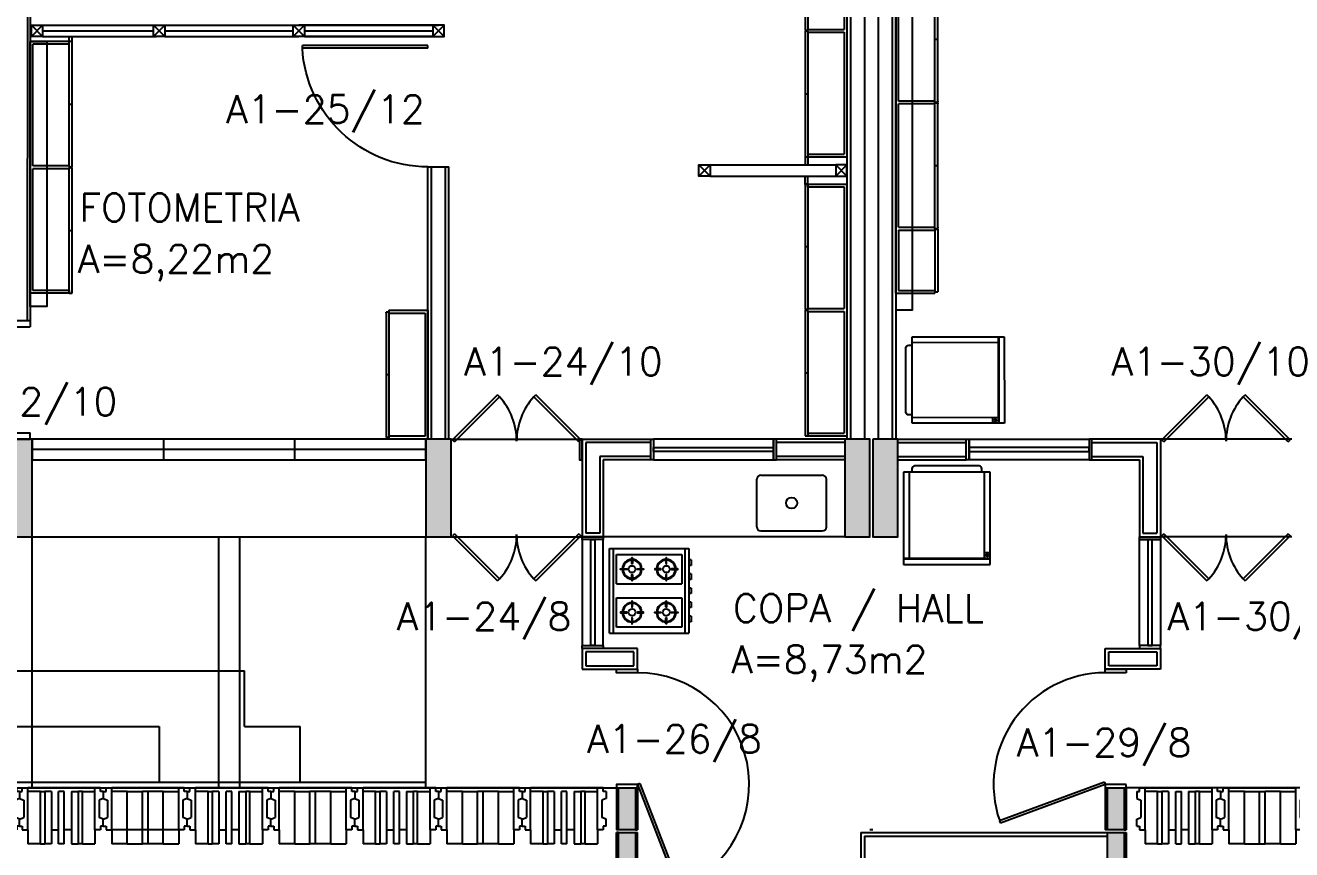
# Model space of a CAD drawing. Header units: inches. Extents: x -15 to 119, y -6 to 56.
# Drawn here: x 20.84 to 29.91, y -0.02 to 5.89 of the extents above; entities that cross this region are included whole.
import ezdxf

# ---------------------------------------------------------------- set-up
doc = ezdxf.new("R2010")
doc.units = ezdxf.units.IN
doc.header["$MEASUREMENT"] = 0
doc.header["$PDMODE"] = 1
doc.linetypes.add('HIDDEN', pattern=[9.525, 6.35, -3.175])
doc.layers.get('0').update_dxf_attribs({"linetype": 'CONTINUOUS'})
for name, color, linetype in [('ar-acesso', 2, 'CONTINUOUS'), ('ar-alv', 2, 'CONTINUOUS'), ('ar-armarioproj', 1, 'HIDDEN'), ('ar-brs', 1, 'CONTINUOUS'), ('ar-castelo', 2, 'CONTINUOUS'), ('ar-copa', 1, 'CONTINUOUS'), ('ar-div', 2, 'CONTINUOUS'), ('ar-esc', 2, 'CONTINUOUS'), ('ar-esq', 2, 'CONTINUOUS'), ('ar-estc', 3, 'CONTINUOUS'), ('ar-estc-b', 253, 'CONTINUOUS'), ('ar-porta', 1, 'CONTINUOUS'), ('ar-proj', 1, 'HIDDEN'), ('ar-reboco', 2, 'CONTINUOUS'), ('banc', 1, 'CONTINUOUS'), ('brs-proj', 1, 'HIDDEN'), ('brs1', 2, 'CONTINUOUS'), ('brs2', 1, 'CONTINUOUS'), ('brs3', 1, 'CONTINUOUS'), ('brs4', 1, 'CONTINUOUS'), ('brs5', 1, 'CONTINUOUS'), ('cong', 7, 'CONTINUOUS'), ('COZ1', 1, 'CONTINUOUS'), ('COZ2', 1, 'CONTINUOUS'), ('div1', 3, 'CONTINUOUS'), ('div2', 2, 'CONTINUOUS'), ('ENDEREÇO', 2, 'CONTINUOUS'), ('esq-01', 3, 'CONTINUOUS'), ('esq-02', 2, 'CONTINUOUS'), ('estc-01', 3, 'CONTINUOUS'), ('estc-02', 8, 'CONTINUOUS'), ('h-estc', 8, 'CONTINUOUS'), ('ptm', 2, 'CONTINUOUS'), ('ptm1', 1, 'CONTINUOUS')]:
    doc.layers.add(name, color=color, linetype=linetype)
doc.styles.add('UNB-100', font='simplex.shx', dxfattribs={"height": 0.2})

# ---------------------------------------------------------------- blocks, each defined once
blk = doc.blocks.new('plr01-01p')
at = {"layer": 'h-estc'}
blk.add_hatch(color=256, dxfattribs=at).paths.add_polyline_path([(0.09, 0.075), (-0.09, 0.075), (-0.09, -0.625), (0.09, -0.625)])
at = {"layer": 'cong'}
blk.add_point((0, 0), dxfattribs=at)
at = {"layer": 'estc-01'}
blk.add_lwpolyline([(-0.09, 0.075), (-0.09, -0.625), (0.09, -0.625), (0.09, 0.075)], close=True, dxfattribs=at)
blk = doc.blocks.new('esq02-01p')
at = {"layer": 'cong'}
blk.add_point((0, 0), dxfattribs=at)
at = {"layer": 'esq-01'}
for p, q in [((2.91, 0), (0.09, 0)), ((1.03, -0.075), (1.03, 0.075)), ((1.97, -0.075), (1.97, 0.075))]:
    blk.add_line(p, q, dxfattribs=at)
at = {"layer": 'esq-02'}
blk.add_lwpolyline([(2.91, -0.075), (0.09, -0.075), (0.09, 0.075), (2.91, 0.075)], close=True, dxfattribs=at)
blk = doc.blocks.new('esq03a-01p')
at = {"layer": 'cong'}
for p in [(0, 0), (0, -0.55)]:
    blk.add_point(p, dxfattribs=at)
at = {"layer": 'esq-02'}
for p, q in [((0.09, 0.075), (1.03, 0.075)), ((0.09, -0.625), (1.03, -0.625))]:
    blk.add_line(p, q, dxfattribs=at)
at = {"layer": 'ptm'}
for p, q in [((0.1001, 0.0686), (0.4228, 0.3912)), ((0.1142, 0.0544), (0.4369, 0.3771)), ((0.4369, 0.3771), (0.4228, 0.3912)), ((0.6834, 0.3774), (0.6975, 0.3916)), ((1.0058, 0.0544), (0.6834, 0.3774)), ((1.0199, 0.0686), (0.6975, 0.3916)), ((0.1142, 0.0544), (0.1001, 0.0686)), ((0.1142, 0.0544), (0.1001, 0.0686)), ((1.0058, 0.0544), (1.0199, 0.0686)), ((1.0058, 0.0544), (1.0199, 0.0686)), ((0.1142, -0.6044), (0.1001, -0.6186)), ((0.1142, -0.6044), (0.1001, -0.6186)), ((0.1001, -0.6186), (0.4228, -0.9412)), ((0.1142, -0.6044), (0.4369, -0.9271)), ((1.0058, -0.6044), (0.6834, -0.9274)), ((1.0199, -0.6186), (0.6975, -0.9416)), ((1.0058, -0.6044), (1.0199, -0.6186)), ((1.0058, -0.6044), (1.0199, -0.6186)), ((0.4369, -0.9271), (0.4228, -0.9412)), ((0.6834, -0.9274), (0.6975, -0.9416))]:
    blk.add_line(p, q, dxfattribs=at)
at = {"layer": 'ptm1'}
for centre, start, end in [((0.09, 0.06), 0, 42.42581), ((1.03, 0.06), 137.51569, 180), ((0.09, -0.61), 317.57419, 360), ((1.03, -0.61), 180, 222.48431)]:
    blk.add_arc(centre, 0.47, start, end, dxfattribs=at)
blk = doc.blocks.new('GLDR-01P')
at = {"layer": 'COZ1', "color": 2}
for p, q in [((310, -65), (-310, -65)), ((-310, -65), (-310, -725)), ((310, -725), (310, -65)), ((-310, -725), (310, -725))]:
    blk.add_line(p, q, dxfattribs=at)
at = {"layer": 'COZ2', "color": 2}
for p, q in [((-270, -65), (-270, -680)), ((-250, -40), (-250, -65)), ((230, -20), (-230, -20)), ((250, -65), (250, -40)), ((270, -680), (270, -65)), ((-310, -680), (310, -680)), ((-310, -685), (310, -685)), ((270, -640), (310, -640))]:
    blk.add_line(p, q, dxfattribs=at)
blk.add_circle((290, -660), 9.23, dxfattribs=at)
for centre, start, end in [((-230, -40), 90, 180), ((230, -40), 0, 90)]:
    blk.add_arc(centre, 20, start, end, dxfattribs=at)
blk = doc.blocks.new('FG-08P')
at = {"layer": 'COZ1'}
for p, q in [((-302.5, 0), (302.5, 0)), ((-302.5, 0), (-302.5, -570)), ((302.5, 0), (302.5, -570)), ((302.5, -570), (-302.5, -570))]:
    blk.add_line(p, q, dxfattribs=at)
for points in [[(-157.5, -82.5), (-157.5, -122.5, 1), (-152.5, -122.5), (-152.5, -82.5, 1)], [(157.5, -82.5), (157.5, -122.5, -1), (152.5, -122.5), (152.5, -82.5, -1)], [(-235, -165), (-195, -165, 1), (-195, -160), (-235, -160, 1)], [(-75, -160), (-115, -160, 1), (-115, -165), (-75, -165, 1)], [(75, -160), (115, -160, -1), (115, -165), (75, -165, -1)], [(235, -165), (195, -165, -1), (195, -160), (235, -160, -1)], [(-152.5, -242.5), (-152.5, -202.5, 1), (-157.5, -202.5), (-157.5, -242.5, 1)], [(152.5, -242.5), (152.5, -202.5, -1), (157.5, -202.5), (157.5, -242.5, -1)], [(-152.5, -327.5), (-152.5, -367.5, -1), (-157.5, -367.5), (-157.5, -327.5, -1)], [(152.5, -327.5), (152.5, -367.5, 1), (157.5, -367.5), (157.5, -327.5, 1)], [(-235, -405), (-195, -405, -1), (-195, -410), (-235, -410, -1)], [(-157.5, -487.5), (-157.5, -447.5, -1), (-152.5, -447.5), (-152.5, -487.5, -1)], [(-75, -410), (-115, -410, -1), (-115, -405), (-75, -405, -1)], [(75, -410), (115, -410, 1), (115, -405), (75, -405, 1)], [(157.5, -487.5), (157.5, -447.5, 1), (152.5, -447.5), (152.5, -487.5, 1)], [(235, -405), (195, -405, 1), (195, -410), (235, -410, 1)]]:
    blk.add_lwpolyline(points, format="xyb", close=True, dxfattribs=at)
for centre in [(-155, -162.5), (155, -162.5), (-155, -407.5), (155, -407.5)]:
    blk.add_circle(centre, 25, dxfattribs=at)
at = {"layer": 'COZ2'}
for p, q in [((-302.5, -30), (302.5, -30)), ((-260, -520), (-260, -50)), ((-260, -50), (-50, -50)), ((-50, -50), (-50, -520)), ((50, -50), (260, -50)), ((50, -50), (260, -50)), ((50, -50), (50, -520)), ((260, -50), (260, -520)), ((302.5, -540), (-302.5, -540)), ((-50, -520), (-260, -520)), ((260, -520), (50, -520)), ((260, -520), (50, -520)), ((-221.7, -585), (-221.7, -570)), ((-181.7, -585), (-221.7, -585)), ((-181.7, -585), (-181.7, -570)), ((-120.8, -585), (-120.8, -570)), ((-80.8, -585), (-120.8, -585)), ((-80.8, -585), (-80.8, -570)), ((-20, -585), (-20, -570)), ((20, -585), (-20, -585)), ((20, -585), (20, -570)), ((80.8, -585), (80.8, -570)), ((120.8, -585), (80.8, -585)), ((120.8, -585), (120.8, -570)), ((181.7, -585), (181.7, -570)), ((221.7, -585), (181.7, -585)), ((221.7, -585), (221.7, -570))]:
    blk.add_line(p, q, dxfattribs=at)
for centre, radius, start, end in [((-155, -162.5), 70, 92.04671, 177.95329), ((-155, -162.5), 70, 182.04671, 267.95329), ((-155, -162.5), 65, 92.20423, 177.79577), ((-155, -162.5), 65, 182.20423, 267.79577), ((-155, -162.5), 70, 2.04671, 87.95329), ((-155, -162.5), 65, 2.20423, 87.79577), ((-155, -162.5), 65, 272.20423, 357.79577), ((-155, -162.5), 70, 272.04671, 357.95329), ((155, -162.5), 70, 92.04671, 177.95329), ((155, -162.5), 70, 182.04671, 267.95329), ((155, -162.5), 65, 92.20423, 177.79577), ((155, -162.5), 65, 182.20423, 267.79577), ((155, -162.5), 70, 2.04671, 87.95329), ((155, -162.5), 65, 2.20423, 87.79577), ((155, -162.5), 65, 272.20423, 357.79577), ((155, -162.5), 70, 272.04671, 357.95329), ((-155, -407.5), 70, 92.04671, 177.95329), ((-155, -407.5), 65, 92.20423, 177.79577), ((-155, -407.5), 70, 2.04671, 87.95329), ((-155, -407.5), 65, 2.20423, 87.79577), ((155, -407.5), 70, 92.04671, 177.95329), ((155, -407.5), 65, 92.20423, 177.79577), ((155, -407.5), 70, 2.04671, 87.95329), ((155, -407.5), 65, 2.20423, 87.79577), ((-155, -407.5), 70, 182.04671, 267.95329), ((-155, -407.5), 65, 182.20423, 267.79577), ((-155, -407.5), 65, 272.20423, 357.79577), ((-155, -407.5), 70, 272.04671, 357.95329), ((155, -407.5), 70, 182.04671, 267.95329), ((155, -407.5), 65, 182.20423, 267.79577), ((155, -407.5), 65, 272.20423, 357.79577), ((155, -407.5), 70, 272.04671, 357.95329)]:
    blk.add_arc(centre, radius, start, end, dxfattribs=at)
blk = doc.blocks.new('CUBAcoz-01P')
at = {"layer": 'COZ1', "color": 1}
for p, q in [((-0.25, -0.4705), (-0.25, -0.1305)), ((-0.22, -0.1005), (0.22, -0.1005)), ((0.25, -0.4705), (0.25, -0.1305)), ((-0.22, -0.5005), (0.22, -0.5005))]:
    blk.add_line(p, q, dxfattribs=at)
blk.add_circle((0, -0.3005), 0.04, dxfattribs=at)
for centre, start, end in [((-0.22, -0.1305), 90, 180), ((0.22, -0.1305), 0, 90), ((-0.22, -0.4705), 180, 270), ((0.22, -0.4705), 270, 0)]:
    blk.add_arc(centre, 0.03, start, end, dxfattribs=at)
blk = doc.blocks.new('esc01-01p')
at = {"layer": 'estc-02'}
for points in [[(-0.11, 0.625), (-0.29, 0.625), (-0.29, -0.075), (-0.11, -0.075)], [(0.09, 0.625), (-0.09, 0.625), (-0.09, -0.075), (0.09, -0.075)]]:
    blk.add_hatch(color=256, dxfattribs=at).paths.add_polyline_path(points)
at = {"layer": 'h-estc'}
for points in [[(-1.91, 2.745), (-1.79, 2.745), (-1.79, 3.245), (-1.91, 3.245)], [(1.59, 2.745), (1.71, 2.745), (1.71, 3.245), (1.59, 3.245)], [(-1.79, 2.725), (-1.91, 2.725), (-1.91, 2.425), (-1.79, 2.425)], [(1.71, 2.725), (1.59, 2.725), (1.59, 2.425), (1.71, 2.425)]]:
    blk.add_hatch(color=256, dxfattribs=at).paths.add_polyline_path(points)
at = {"layer": 'ar-alv'}
for p, q in [((-0.05, 2.77), (-0.05, 3.8275)), ((-0.05, 2.77), (-1.79, 2.77)), ((-2.145, 1.55), (-1.8, 1.55)), ((-2.145, 1.45), (-2.145, 1.55)), ((-1.8, 1.55), (-1.8, 1.45)), ((1.6, 1.55), (1.6, 1.45)), ((1.945, 1.55), (1.6, 1.55)), ((1.945, 1.45), (1.945, 1.55)), ((-1.8, 1.45), (-2.145, 1.45)), ((1.6, 1.45), (1.945, 1.45)), ((-2.145, -0.05), (-2.145, 0.6)), ((-2.045, 0.6), (-2.145, 0.6)), ((-2.045, 0.05), (-2.045, 0.6)), ((1.845, 0.05), (1.845, 0.6)), ((1.845, 0.6), (1.945, 0.6)), ((1.945, -0.05), (1.945, 0.6)), ((-1.68, 0.05), (-2.045, 0.05)), ((-0.29, 0.05), (-0.78, 0.05)), ((0.09, 0.05), (0.58, 0.05)), ((1.48, 0.05), (1.845, 0.05)), ((-1.68, -0.05), (-2.145, -0.05)), ((-0.29, -0.05), (-0.78, -0.05)), ((0.09, -0.05), (0.58, -0.05)), ((1.48, -0.05), (1.945, -0.05))]:
    blk.add_line(p, q, dxfattribs=at)
at = {"layer": 'ar-reboco'}
for p, q in [((-1.925, 2.745), (-1.925, 7)), ((1.575, 4.67), (1.575, 2.745)), ((1.725, 4.67), (1.725, 2.745)), ((-0.025, 2.745), (-0.025, 3.8525)), ((-1.91, 2.745), (-1.925, 2.745)), ((-1.925, 2.425), (-1.925, 2.725)), ((-1.91, 2.725), (-1.925, 2.725)), ((-0.025, 2.745), (-1.79, 2.745)), ((-1.79, 2.725), (-1.775, 2.725)), ((-1.775, 2.425), (-1.775, 2.725)), ((1.59, 2.745), (1.575, 2.745)), ((1.575, 2.425), (1.575, 2.725)), ((1.59, 2.725), (1.575, 2.725)), ((1.71, 2.745), (1.725, 2.745)), ((1.71, 2.725), (1.725, 2.725)), ((1.725, 2.425), (1.725, 2.725)), ((-2.17, 1.425), (-2.17, 1.575)), ((-2.17, 1.575), (-1.775, 1.575)), ((-1.775, 1.575), (-1.775, 1.425)), ((1.97, 1.575), (1.575, 1.575)), ((1.575, 1.575), (1.575, 1.425)), ((1.97, 1.425), (1.97, 1.575)), ((-1.775, 1.425), (-2.17, 1.425)), ((1.575, 1.425), (1.97, 1.425)), ((-2.17, -0.075), (-2.17, 0.625)), ((-2.02, 0.625), (-2.17, 0.625)), ((-2.02, 0.075), (-2.02, 0.625)), ((1.82, 0.625), (1.97, 0.625)), ((1.82, 0.075), (1.82, 0.625)), ((1.97, -0.075), (1.97, 0.625)), ((-1.68, 0.075), (-2.02, 0.075)), ((-0.29, 0.075), (-0.78, 0.075)), ((0.09, 0.075), (0.58, 0.075)), ((1.48, 0.075), (1.82, 0.075)), ((-2.17, -0.075), (-1.68, -0.075)), ((-0.29, -0.075), (-0.78, -0.075)), ((0.09, -0.075), (0.58, -0.075)), ((1.97, -0.075), (1.48, -0.075))]:
    blk.add_line(p, q, dxfattribs=at)
at = {"layer": 'banc', "color": 1}
blk.add_line((0.09, 0.625), (1.82, 0.625), dxfattribs=at)
at = {"layer": 'esq-01'}
for points in [[(-2.08, 1.405), (-2.11, 1.405), (-2.11, 0.645), (-2.08, 0.645)], [(1.88, 1.405), (1.91, 1.405), (1.91, 0.645), (1.88, 0.645)], [(-1.66, 0.015), (-1.66, -0.015), (-0.8, -0.015), (-0.8, 0.015)], [(1.46, 0.015), (1.46, -0.015), (0.6, -0.015), (0.6, 0.015)]]:
    blk.add_lwpolyline(points, close=True, dxfattribs=at)
at = {"layer": 'esq-02'}
for points in [[(-2.02, 1.425), (-2.17, 1.425), (-2.17, 1.405), (-2.02, 1.405)], [(-2.17, 1.405), (-2.02, 1.405), (-2.02, 0.645), (-2.17, 0.645)], [(1.82, 1.425), (1.97, 1.425), (1.97, 1.405), (1.82, 1.405)], [(1.97, 1.405), (1.82, 1.405), (1.82, 0.645), (1.97, 0.645)], [(-2.02, 0.625), (-2.17, 0.625), (-2.17, 0.645), (-2.02, 0.645)], [(1.97, 0.625), (1.82, 0.625), (1.82, 0.645), (1.97, 0.645)], [(-1.68, 0.075), (-1.68, -0.075), (-1.66, -0.075), (-1.66, 0.075)], [(-1.66, -0.075), (-1.66, 0.075), (-0.8, 0.075), (-0.8, -0.075)], [(-0.78, 0.075), (-0.78, -0.075), (-0.8, -0.075), (-0.8, 0.075)], [(0.58, 0.075), (0.58, -0.075), (0.6, -0.075), (0.6, 0.075)], [(1.46, -0.075), (1.46, 0.075), (0.6, 0.075), (0.6, -0.075)], [(1.48, 0.075), (1.48, -0.075), (1.46, -0.075), (1.46, 0.075)], [(1.97, 0.075), (1.97, -0.075), (1.99, -0.075), (1.99, 0.075)]]:
    blk.add_lwpolyline(points, close=True, dxfattribs=at)
at = {"layer": 'estc-01'}
for points in [[(-1.79, 2.745), (-1.91, 2.745), (-1.91, 3.245), (-1.79, 3.245)], [(1.71, 2.745), (1.59, 2.745), (1.59, 3.245), (1.71, 3.245)], [(-1.91, 2.725), (-1.79, 2.725), (-1.79, 2.425), (-1.91, 2.425)], [(1.59, 2.725), (1.71, 2.725), (1.71, 2.425), (1.59, 2.425)], [(-0.11, -0.075), (-0.11, 0.625), (-0.29, 0.625), (-0.29, -0.075)], [(0.09, -0.075), (0.09, 0.625), (-0.09, 0.625), (-0.09, -0.075)]]:
    blk.add_lwpolyline(points, close=True, dxfattribs=at)
at = {"layer": 'ptm'}
for p, q in [((1.5584, 2.3936), (1.2687, 3.1393)), ((1.575, 2.4), (1.2853, 3.1457)), ((-1.775, 2.4), (-1.025, 2.6783)), ((-1.7688, 2.3833), (-1.0188, 2.6616)), ((-1.0188, 2.6616), (-1.025, 2.6783)), ((-1.7688, 2.3833), (-1.775, 2.4)), ((1.5584, 2.3936), (1.575, 2.4)), ((1.575, 1.6), (1.725, 1.6))]:
    blk.add_line(p, q, dxfattribs=at)
for points in [[(-1.925, 2.4), (-1.775, 2.4), (-1.775, 2.425), (-1.925, 2.425)], [(1.575, 2.4), (1.725, 2.4), (1.725, 2.425), (1.575, 2.425)], [(-1.925, 1.6), (-1.775, 1.6), (-1.775, 1.575), (-1.925, 1.575)], [(1.575, 1.6), (1.725, 1.6), (1.725, 1.575), (1.575, 1.575)]]:
    blk.add_lwpolyline(points, close=True, dxfattribs=at)
at = {"layer": 'ptm', "color": 1}
for centre, start, end in [((1.575, 2.4), 112.50608, 270), ((-1.775, 2.4), 270, 19.08297)]:
    blk.add_arc(centre, 0.8, start, end, dxfattribs=at)
at = {"layer": 'ar-copa', "xscale": 0.001, "yscale": 0.001, "zscale": 0.001}
for name, p, rotation in [('FG-08P', (1.7761, 1.0125), 270), ('GLDR-01P', (-0.641, 0.0981), 180)]:
    blk.add_blockref(name, p, dxfattribs=dict(at, rotation=rotation))
at = {"layer": 'ar-copa', "rotation": 180}
blk.add_blockref('CUBAcoz-01P', (0.4711, 0.0831), dxfattribs=at)
blk = doc.blocks.new('brs01-01p-leste')
at = {"layer": 'brs1'}
for p, q in [((-3, 0.2), (-2.98, 0.2)), ((-3, 0.2), (-3, 0.15)), ((-2.98, 0.225), (-2.94, 0.225)), ((-2.98, 0.2), (-2.98, 0.225)), ((-2.94, -0.075), (-2.94, 0.225)), ((-2.42, 0.225), (-2.46, 0.225)), ((-2.46, -0.075), (-2.46, 0.225)), ((-2.42, 0.2), (-2.42, 0.225)), ((-2.4, 0.2), (-2.42, 0.2)), ((-2.4, 0.2), (-2.38, 0.2)), ((-2.4, 0.2), (-2.4, 0.15)), ((-2.4, 0.2), (-2.4, 0.15)), ((-2.38, 0.225), (-2.34, 0.225)), ((-2.38, 0.2), (-2.38, 0.225)), ((-2.34, -0.075), (-2.34, 0.225)), ((-1.82, 0.225), (-1.86, 0.225)), ((-1.86, -0.075), (-1.86, 0.225)), ((-1.82, 0.2), (-1.82, 0.225)), ((-1.8, 0.2), (-1.82, 0.2)), ((-1.8, 0.2), (-1.78, 0.2)), ((-1.8, 0.2), (-1.8, 0.15)), ((-1.8, 0.2), (-1.8, 0.15)), ((-1.78, 0.225), (-1.74, 0.225)), ((-1.78, 0.2), (-1.78, 0.225)), ((-1.74, -0.075), (-1.74, 0.225)), ((-1.22, 0.225), (-1.26, 0.225)), ((-1.26, -0.075), (-1.26, 0.225)), ((-1.22, 0.2), (-1.22, 0.225)), ((-1.2, 0.2), (-1.22, 0.2)), ((-1.2, 0.2), (-1.18, 0.2)), ((-1.2, 0.2), (-1.2, 0.15)), ((-1.2, 0.2), (-1.2, 0.15)), ((-1.18, 0.225), (-1.14, 0.225)), ((-1.18, 0.2), (-1.18, 0.225)), ((-1.14, -0.075), (-1.14, 0.225)), ((-0.62, 0.225), (-0.66, 0.225)), ((-0.66, -0.075), (-0.66, 0.225)), ((-0.62, 0.2), (-0.62, 0.225)), ((-0.6, 0.2), (-0.62, 0.2)), ((-0.6, 0.2), (-0.6, 0.15)), ((-0.6, 0.2), (-0.58, 0.2)), ((-0.6, 0.2), (-0.6, 0.15)), ((-0.58, 0.225), (-0.54, 0.225)), ((-0.58, 0.2), (-0.58, 0.225)), ((-0.54, -0.075), (-0.54, 0.225)), ((-0.02, 0.225), (-0.06, 0.225)), ((-0.06, -0.075), (-0.06, 0.225)), ((-0.02, 0.2), (-0.02, 0.225)), ((0, 0.2), (-0.02, 0.2)), ((0, 0.2), (0, 0.15)), ((-3, 0.15), (-2.97, 0.137)), ((-2.97, 0.137), (-2.97, 0.013)), ((-2.4, 0.15), (-2.43, 0.137)), ((-2.43, 0.137), (-2.43, 0.013)), ((-2.4, 0.15), (-2.37, 0.137)), ((-2.37, 0.137), (-2.37, 0.013)), ((-1.8, 0.15), (-1.83, 0.137)), ((-1.83, 0.137), (-1.83, 0.013)), ((-1.8, 0.15), (-1.77, 0.137)), ((-1.77, 0.137), (-1.77, 0.013)), ((-1.2, 0.15), (-1.23, 0.137)), ((-1.23, 0.137), (-1.23, 0.013)), ((-1.2, 0.15), (-1.17, 0.137)), ((-1.17, 0.137), (-1.17, 0.013)), ((-0.6, 0.15), (-0.63, 0.137)), ((-0.63, 0.137), (-0.63, 0.013)), ((-0.6, 0.15), (-0.57, 0.137)), ((-0.57, 0.137), (-0.57, 0.013)), ((0, 0.15), (-0.03, 0.137)), ((-0.03, 0.137), (-0.03, 0.013)), ((-3, 0), (-2.97, 0.013)), ((-2.4, 0), (-2.43, 0.013)), ((-2.4, 0), (-2.37, 0.013)), ((-1.8, 0), (-1.83, 0.013)), ((-1.8, 0), (-1.77, 0.013)), ((-1.2, 0), (-1.23, 0.013)), ((-1.2, 0), (-1.17, 0.013)), ((-0.6, 0), (-0.63, 0.013)), ((-0.6, 0), (-0.57, 0.013)), ((0, 0), (-0.03, 0.013)), ((-3, -0.05), (-3, 0)), ((-3, -0.05), (-2.98, -0.05)), ((-2.98, -0.05), (-2.98, -0.075)), ((-2.98, -0.075), (-2.94, -0.075)), ((-2.42, -0.075), (-2.46, -0.075)), ((-2.42, -0.05), (-2.42, -0.075)), ((-2.4, -0.05), (-2.42, -0.05)), ((-2.4, -0.05), (-2.4, 0)), ((-2.4, -0.05), (-2.4, 0)), ((-2.4, -0.05), (-2.38, -0.05)), ((-2.38, -0.05), (-2.38, -0.075)), ((-2.38, -0.075), (-2.34, -0.075)), ((-1.82, -0.075), (-1.86, -0.075)), ((-1.82, -0.05), (-1.82, -0.075)), ((-1.8, -0.05), (-1.82, -0.05)), ((-1.8, -0.05), (-1.8, 0)), ((-1.8, -0.05), (-1.8, 0)), ((-1.8, -0.05), (-1.78, -0.05)), ((-1.78, -0.05), (-1.78, -0.075)), ((-1.78, -0.075), (-1.74, -0.075)), ((-1.22, -0.075), (-1.26, -0.075)), ((-1.22, -0.05), (-1.22, -0.075)), ((-1.2, -0.05), (-1.22, -0.05)), ((-1.2, -0.05), (-1.2, 0)), ((-1.2, -0.05), (-1.2, 0)), ((-1.2, -0.05), (-1.18, -0.05)), ((-1.18, -0.05), (-1.18, -0.075)), ((-1.18, -0.075), (-1.14, -0.075)), ((-0.62, -0.075), (-0.66, -0.075)), ((-0.62, -0.05), (-0.62, -0.075)), ((-0.6, -0.05), (-0.62, -0.05)), ((-0.6, -0.05), (-0.6, 0)), ((-0.6, -0.05), (-0.6, 0)), ((-0.6, -0.05), (-0.58, -0.05)), ((-0.58, -0.05), (-0.58, -0.075)), ((-0.58, -0.075), (-0.54, -0.075)), ((-0.02, -0.075), (-0.06, -0.075)), ((-0.02, -0.05), (-0.02, -0.075)), ((0, -0.05), (-0.02, -0.05)), ((0, -0.05), (0, 0))]:
    blk.add_line(p, q, dxfattribs=at)
at = {"layer": 'brs2'}
for p, q in [((-2.94, 0.225), (-2.46, 0.225)), ((-2.34, 0.225), (-1.86, 0.225)), ((-2.2289, 0.2), (-2.12, 0.2)), ((-1.9711, 0.2), (-2.08, 0.2)), ((-1.74, 0.225), (-1.26, 0.225)), ((-1.14, 0.225), (-0.66, 0.225)), ((-1.0289, 0.2), (-0.92, 0.2)), ((-0.7711, 0.2), (-0.88, 0.2)), ((-0.54, 0.225), (-0.06, 0.225)), ((-2.7716, -0.075), (-2.72, -0.075)), ((-2.6284, -0.075), (-2.68, -0.075)), ((-1.5716, -0.075), (-1.52, -0.075)), ((-1.4284, -0.075), (-1.48, -0.075)), ((-0.3716, -0.075), (-0.32, -0.075)), ((-0.2284, -0.075), (-0.28, -0.075)), ((-2.2289, -0.175), (-2.12, -0.175)), ((-1.9711, -0.175), (-2.08, -0.175)), ((-1.0289, -0.175), (-0.92, -0.175)), ((-0.7711, -0.175), (-0.88, -0.175))]:
    blk.add_line(p, q, dxfattribs=at)
at = {"layer": 'brs3'}
for p, q in [((-2.82, 0.2), (-2.82, -0.175)), ((-2.7716, 0.2), (-2.82, 0.2)), ((-2.7716, 0.2), (-2.7716, -0.175)), ((-2.6284, 0.2), (-2.6284, -0.175)), ((-2.6284, 0.2), (-2.58, 0.2)), ((-2.58, 0.2), (-2.58, -0.175)), ((-2.12, -0.175), (-2.12, 0.2)), ((-2.12, 0.2), (-2.08, 0.2)), ((-2.08, -0.175), (-2.08, 0.2)), ((-1.62, 0.2), (-1.62, -0.175)), ((-1.5716, 0.2), (-1.62, 0.2)), ((-1.5716, 0.2), (-1.5716, -0.175)), ((-1.4284, 0.2), (-1.4284, -0.175)), ((-1.4284, 0.2), (-1.38, 0.2)), ((-1.38, 0.2), (-1.38, -0.175)), ((-0.92, -0.175), (-0.92, 0.2)), ((-0.92, 0.2), (-0.88, 0.2)), ((-0.88, -0.175), (-0.88, 0.2)), ((-0.42, 0.2), (-0.42, -0.175)), ((-0.3716, 0.2), (-0.42, 0.2)), ((-0.3716, 0.2), (-0.3716, -0.175)), ((-0.2284, 0.2), (-0.2284, -0.175)), ((-0.2284, 0.2), (-0.18, 0.2)), ((-0.18, 0.2), (-0.18, -0.175)), ((-2.7716, -0.175), (-2.82, -0.175)), ((-2.6284, -0.175), (-2.58, -0.175)), ((-2.12, -0.175), (-2.08, -0.175)), ((-1.5716, -0.175), (-1.62, -0.175)), ((-1.4284, -0.175), (-1.38, -0.175)), ((-0.92, -0.175), (-0.88, -0.175)), ((-0.3716, -0.175), (-0.42, -0.175)), ((-0.2284, -0.175), (-0.18, -0.175))]:
    blk.add_line(p, q, dxfattribs=at)
at = {"layer": 'brs4'}
for p, q in [((-2.85, 0.2), (-2.94, 0.2)), ((-2.85, -0.175), (-2.85, 0.2)), ((-2.85, 0.2), (-2.82, 0.2)), ((-2.72, -0.175), (-2.72, 0.2)), ((-2.72, 0.2), (-2.68, 0.2)), ((-2.68, -0.175), (-2.68, 0.2)), ((-2.55, 0.2), (-2.58, 0.2)), ((-2.55, 0.2), (-2.46, 0.2)), ((-2.55, -0.175), (-2.55, 0.2)), ((-2.2289, 0.2), (-2.34, 0.2)), ((-2.2289, -0.175), (-2.2289, 0.2)), ((-1.9711, 0.2), (-1.86, 0.2)), ((-1.9711, -0.175), (-1.9711, 0.2)), ((-1.65, 0.2), (-1.74, 0.2)), ((-1.65, -0.175), (-1.65, 0.2)), ((-1.65, 0.2), (-1.62, 0.2)), ((-1.52, -0.175), (-1.52, 0.2)), ((-1.52, 0.2), (-1.48, 0.2)), ((-1.48, -0.175), (-1.48, 0.2)), ((-1.35, 0.2), (-1.38, 0.2)), ((-1.35, 0.2), (-1.26, 0.2)), ((-1.35, -0.175), (-1.35, 0.2)), ((-1.0289, 0.2), (-1.14, 0.2)), ((-1.0289, -0.175), (-1.0289, 0.2)), ((-0.7711, 0.2), (-0.66, 0.2)), ((-0.7711, -0.175), (-0.7711, 0.2)), ((-0.45, 0.2), (-0.54, 0.2)), ((-0.45, -0.175), (-0.45, 0.2)), ((-0.45, 0.2), (-0.42, 0.2)), ((-0.32, -0.175), (-0.32, 0.2)), ((-0.32, 0.2), (-0.28, 0.2)), ((-0.28, -0.175), (-0.28, 0.2)), ((-0.15, 0.2), (-0.18, 0.2)), ((-0.15, 0.2), (-0.06, 0.2)), ((-0.15, -0.175), (-0.15, 0.2)), ((-2.94, -0.075), (-2.94, -0.175)), ((-2.46, -0.075), (-2.46, -0.175)), ((-2.34, -0.075), (-2.34, -0.175)), ((-1.86, -0.075), (-1.86, -0.175)), ((-1.74, -0.075), (-1.74, -0.175)), ((-1.26, -0.075), (-1.26, -0.175)), ((-1.14, -0.075), (-1.14, -0.175)), ((-0.66, -0.075), (-0.66, -0.175)), ((-0.54, -0.075), (-0.54, -0.175)), ((-0.06, -0.075), (-0.06, -0.175)), ((-2.85, -0.175), (-2.94, -0.175)), ((-2.85, -0.175), (-2.82, -0.175)), ((-2.72, -0.175), (-2.68, -0.175)), ((-2.55, -0.175), (-2.58, -0.175)), ((-2.55, -0.175), (-2.46, -0.175)), ((-2.2289, -0.175), (-2.34, -0.175)), ((-1.9711, -0.175), (-1.86, -0.175)), ((-1.65, -0.175), (-1.74, -0.175)), ((-1.65, -0.175), (-1.62, -0.175)), ((-1.52, -0.175), (-1.48, -0.175)), ((-1.35, -0.175), (-1.38, -0.175)), ((-1.35, -0.175), (-1.26, -0.175)), ((-1.0289, -0.175), (-1.14, -0.175)), ((-0.7711, -0.175), (-0.66, -0.175)), ((-0.45, -0.175), (-0.54, -0.175)), ((-0.45, -0.175), (-0.42, -0.175)), ((-0.32, -0.175), (-0.28, -0.175)), ((-0.15, -0.175), (-0.18, -0.175)), ((-0.15, -0.175), (-0.06, -0.175))]:
    blk.add_line(p, q, dxfattribs=at)
at = {"layer": 'cong'}
for p in [(-2.4, 0), (-1.8, 0), (-1.2, 0), (-0.6, 0), (0, 0)]:
    blk.add_point(p, dxfattribs=at)
blk = doc.blocks.new('BRS01-03C')
at = {"layer": 'brs-proj'}
blk.add_line((0.54, 0.075), (0.06, 0.075), dxfattribs=at)
at = {"layer": 'brs1'}
for p, q in [((0, 0.05), (0.02, 0.05)), ((0, 0.05), (0, 0)), ((0, 0), (0.03, -0.013)), ((0.02, 0.075), (0.06, 0.075)), ((0.02, 0.05), (0.02, 0.075)), ((0.06, 0.075), (0.06, -0.225)), ((0.54, 0.075), (0.54, -0.225)), ((0.58, 0.075), (0.54, 0.075)), ((0.6, 0), (0.57, -0.013)), ((0.58, 0.05), (0.58, 0.075)), ((0.6, 0.05), (0.58, 0.05)), ((0.6, 0.05), (0.6, 0)), ((0.03, -0.137), (0.03, -0.013)), ((0.57, -0.137), (0.57, -0.013)), ((0, -0.15), (0.03, -0.137)), ((0, -0.2), (0, -0.15)), ((0.6, -0.15), (0.57, -0.137)), ((0.6, -0.2), (0.6, -0.15)), ((0, -0.2), (0.02, -0.2)), ((0.02, -0.2), (0.02, -0.225)), ((0.02, -0.225), (0.06, -0.225)), ((0.58, -0.225), (0.54, -0.225)), ((0.58, -0.2), (0.58, -0.225)), ((0.6, -0.2), (0.58, -0.2))]:
    blk.add_line(p, q, dxfattribs=at)
at = {"layer": 'brs2'}
blk.add_line((0.54, -0.225), (0.06, -0.225), dxfattribs=at)
at = {"layer": 'brs3'}
for p, q in [((0.28, 0.175), (0.28, -0.2)), ((0.32, 0.175), (0.28, 0.175)), ((0.32, 0.175), (0.32, -0.2)), ((0.32, -0.2), (0.28, -0.2))]:
    blk.add_line(p, q, dxfattribs=at)
at = {"layer": 'brs4'}
for p, q in [((0.06, 0.075), (0.06, 0.175)), ((0.1711, 0.175), (0.06, 0.175)), ((0.1711, 0.175), (0.1711, -0.2)), ((0.4289, 0.175), (0.54, 0.175)), ((0.4289, 0.175), (0.4289, -0.2)), ((0.54, 0.075), (0.54, 0.175)), ((0.1711, -0.2), (0.06, -0.2)), ((0.4289, -0.2), (0.54, -0.2))]:
    blk.add_line(p, q, dxfattribs=at)
at = {"layer": 'brs4', "color": 1}
for p, q in [((0.1711, 0.175), (0.28, 0.175)), ((0.4289, 0.175), (0.32, 0.175)), ((0.1711, -0.2), (0.28, -0.2)), ((0.4289, -0.2), (0.32, -0.2))]:
    blk.add_line(p, q, dxfattribs=at)
at = {"layer": 'brs5'}
blk.add_line((0.54, 0.075), (0.06, 0.075), dxfattribs=at)
at = {"layer": 'cong'}
blk.add_point((0, 0), dxfattribs=at)
blk = doc.blocks.new('div-06p')
at = {"layer": 'cong'}
blk.add_point((0, 0), dxfattribs=at)
at = {"layer": 'div1'}
for p, q in [((0.04, 0.04), (0.94, 0.04)), ((0.04, -0.04), (0.94, -0.04))]:
    blk.add_line(p, q, dxfattribs=at)
for points in [[(0.04, -0.04), (-0.04, -0.04), (-0.04, 0.04), (0.04, 0.04)], [(0.94, -0.04), (1.02, -0.04), (1.02, 0.04), (0.94, 0.04)]]:
    blk.add_lwpolyline(points, close=True, dxfattribs=at)
at = {"layer": 'div2'}
for p, q in [((-0.04, -0.04), (0.04, 0.04)), ((-0.04, 0.04), (0.04, -0.04)), ((1.02, 0.04), (0.94, -0.04)), ((1.02, -0.04), (0.94, 0.04))]:
    blk.add_line(p, q, dxfattribs=at)
blk = doc.blocks.new('pm-90-03p')
at = {"layer": 'cong'}
blk.add_point((0, 0), dxfattribs=at)
at = {"layer": 'ptm'}
for p, q in [((0.105, 0.075), (0.105, 0.9748)), ((0.125, 0.9748), (0.105, 0.9748)), ((0.125, 0.075), (0.125, 0.9748)), ((0.125, 0.075), (0.105, 0.075)), ((0.125, 0.075), (0.105, 0.075))]:
    blk.add_line(p, q, dxfattribs=at)
at = {"layer": 'ptm', "color": 1}
blk.add_arc((0.0729, 0.0742), 0.9021, 0.05396, 86.68701, dxfattribs=at)
blk = doc.blocks.new('mob-ar2')
at = {"layer": 'ar-armarioproj'}
for p, q in [((-0.9025, 0.3), (-0.9025, 0)), ((-0.0025, 0.3), (-0.9025, 0.3)), ((-0.8825, 0.28), (-0.9025, 0.28)), ((-0.01, 0.28), (-0.8925, 0.28)), ((-0.8825, 0.28), (-0.8825, 0.02)), ((-0.4525, 0.28), (-0.4525, 0.3)), ((-0.01, 0.28), (-0.01, 0.02)), ((-0.01, 0.28), (0.01, 0.28)), ((-0.0025, 0.28), (-0.0025, 0.3)), ((0.9025, 0.3), (0.0025, 0.3)), ((0.0025, 0.28), (0.0025, 0.3)), ((0.01, 0.28), (0.01, 0.02)), ((0.8925, 0.28), (0.01, 0.28)), ((0.4525, 0.28), (0.4525, 0.3)), ((0.8825, 0.28), (0.8825, 0.02)), ((0.8825, 0.28), (0.9025, 0.28)), ((0.9025, 0.28), (0.9025, 0.3)), ((0.9025, 0.28), (0.9025, 0)), ((-0.01, 0.02), (-0.8825, 0.02)), ((0.01, 0), (-0.01, 0)), ((0.8825, 0.02), (0.01, 0.02)), ((-0.01, 0), (-0.9025, 0)), ((0.8825, 0), (0.01, 0)), ((0.9025, 0), (0.8825, 0))]:
    blk.add_line(p, q, dxfattribs=at)
at = {"layer": 'cong'}
blk.add_point((0, 0), dxfattribs=at)
blk = doc.blocks.new('mob-ar1')
at = {"layer": 'ar-armarioproj'}
for p, q in [((0.46125, 0.28), (-0.46125, 0.28)), ((-0.46125, 0), (-0.46125, 0.28)), ((0.44125, 0.3), (-0.45125, 0.3)), ((-0.45125, 0.28), (-0.45125, 0.3)), ((-0.45125, 0.28), (-0.45125, 0.3)), ((-0.44125, 0.02), (-0.44125, 0.28)), ((-0.00125, 0.28), (-0.00125, 0.3)), ((0.44125, 0.3), (0.44875, 0.3)), ((0.44125, 0.28), (0.44125, 0.02)), ((0.44875, 0.28), (0.44875, 0.3)), ((0.46125, 0.28), (0.46125, 0)), ((0.46125, 0), (-0.46125, 0)), ((0.44125, 0.02), (-0.44125, 0.02))]:
    blk.add_line(p, q, dxfattribs=at)
at = {"layer": 'cong'}
blk.add_point((0, 0), dxfattribs=at)
blk = doc.blocks.new('mob-ar6')
at = {"layer": 'ar-armarioproj'}
for p, q in [((-0.48, 0.28), (-1.3925, 0.28)), ((-1.3925, 0), (-1.3925, 0.28)), ((-0.49, 0.3), (-1.3825, 0.3)), ((-1.3825, 0.28), (-1.3825, 0.3)), ((-1.3725, 0.02), (-1.3725, 0.28)), ((-0.9325, 0.28), (-0.9325, 0.3)), ((-0.49, 0.3), (-0.4825, 0.3)), ((-0.49, 0.28), (-0.49, 0.02)), ((-0.4825, 0.28), (-0.4825, 0.3)), ((0.425, 0.28), (-0.48, 0.28)), ((-0.4775, 0.3), (-0.47, 0.3)), ((-0.4775, 0.28), (-0.4775, 0.3)), ((0.415, 0.3), (-0.47, 0.3)), ((-0.47, 0.28), (-0.47, 0.02)), ((-0.0275, 0.28), (-0.0275, 0.3)), ((0.415, 0.3), (0.4225, 0.3)), ((0.415, 0.02), (0.415, 0.28)), ((0.4225, 0.28), (0.4225, 0.3)), ((0.425, 0.28), (0.8875, 0.28)), ((0.4275, 0.28), (0.4275, 0.3)), ((0.4275, 0.3), (0.435, 0.3)), ((0.435, 0.3), (0.8675, 0.3)), ((0.435, 0.02), (0.435, 0.28)), ((0.8675, 0.3), (0.8775, 0.3)), ((0.8675, 0.02), (0.8675, 0.28)), ((0.8775, 0.28), (0.8775, 0.3)), ((0.8875, 0), (0.8875, 0.28)), ((-0.49, 0.02), (-1.3725, 0.02)), ((0.415, 0.02), (-0.47, 0.02)), ((0.435, 0.02), (0.8675, 0.02)), ((0.8875, 0), (-1.3925, 0))]:
    blk.add_line(p, q, dxfattribs=at)
at = {"layer": 'cong'}
blk.add_point((-0.025, 0), dxfattribs=at)
blk = doc.blocks.new('pm-80-02p')
at = {"layer": 'cong'}
blk.add_point((0, 0), dxfattribs=at)
at = {"layer": 'ptm'}
for p, q in [((0.105, 0.075), (0.1044, 0.8498)), ((0.1244, 0.8498), (0.1044, 0.8498)), ((0.125, 0.075), (0.1244, 0.8498)), ((0.105, 0.075), (0.08, 0.075)), ((0.08, 0.075), (0.08, -0.075)), ((0.125, 0.075), (0.105, 0.075)), ((0.105, 0.075), (0.105, 0.05)), ((0.125, 0.05), (0.105, 0.05)), ((0.125, 0.05), (0.125, -0.075)), ((0.885, 0.05), (0.885, -0.075)), ((0.885, 0.05), (0.905, 0.05)), ((0.905, 0.075), (0.93, 0.075)), ((0.905, 0.075), (0.905, 0.05)), ((0.93, 0.075), (0.93, -0.075)), ((0.08, -0.075), (0.125, -0.075)), ((0.93, -0.075), (0.885, -0.075))]:
    blk.add_line(p, q, dxfattribs=at)
at = {"layer": 'ptm1', "color": 1}
blk.add_arc((0.105, 0.05), 0.8, 1.79078, 88.61128, dxfattribs=at)
blk = doc.blocks.new('div-02p')
at = {"layer": 'cong'}
blk.add_point((0, 0), dxfattribs=at)
at = {"layer": 'div1'}
for p, q in [((0.04, 0.04), (0.855, 0.04)), ((0.04, -0.04), (0.855, -0.04))]:
    blk.add_line(p, q, dxfattribs=at)
blk.add_lwpolyline([(0.04, -0.04), (-0.04, -0.04), (-0.04, 0.04), (0.04, 0.04)], close=True, dxfattribs=at)
at = {"layer": 'div2'}
for p, q in [((-0.04, -0.04), (0.04, 0.04)), ((-0.04, 0.04), (0.04, -0.04))]:
    blk.add_line(p, q, dxfattribs=at)
blk = doc.blocks.new('div-06-02Pp')
at = {"layer": 'cong'}
blk.add_point((0, 0), dxfattribs=at)
at = {"layer": 'div1'}
for p, q in [((0.04, 0.04), (1, 0.04)), ((0.04, -0.04), (1, -0.04))]:
    blk.add_line(p, q, dxfattribs=at)
blk.add_lwpolyline([(0.04, -0.04), (-0.04, -0.04), (-0.04, 0.04), (0.04, 0.04)], close=True, dxfattribs=at)
at = {"layer": 'div2'}
for p, q in [((-0.04, -0.04), (0.04, 0.04)), ((-0.04, 0.04), (0.04, -0.04))]:
    blk.add_line(p, q, dxfattribs=at)

msp = doc.modelspace()

# ---------------------------------------------------------------- linework, layer by layer
msp.add_line((26.91, 0.125), (26.89, 0.125))
at = {"layer": 'ar-acesso'}
for p, q in [((20.89, 2.225), (23.71, 2.225)), ((23.71, 0.425), (23.71, 2.225)), ((16.81, 1.265), (22.41, 1.265)), ((22.41, 0.865), (22.41, 1.265)), ((16.29, 0.865), (21.8, 0.865)), ((21.8, 0.865), (21.8, 0.465)), ((22.41, 0.865), (22.81, 0.865)), ((22.81, 0.465), (22.81, 0.865)), ((14.89, 0.465), (23.71, 0.465)), ((14.71, 0.425), (25.075, 0.425)), ((39.09, 0.425), (28.725, 0.425))]:
    msp.add_line(p, q, dxfattribs=at)
at = {"layer": 'ar-alv'}
for p, q in [((20.8584, 12.775), (20.855, 3.775)), ((26.75, 12.775), (26.75, 2.925)), ((26.85, 12.775), (26.85, 2.925)), ((26.95, 12.775), (26.95, 2.925)), ((27.05, 12.775), (27.05, 2.925)), ((23.725, 4.875), (23.875, 4.875)), ((23.75, 2.925), (23.75, 4.875)), ((23.85, 2.925), (23.85, 4.875))]:
    msp.add_line(p, q, dxfattribs=at)
at = {"layer": 'ar-armarioproj'}
for p, q in [((21.156, 5.6825), (21.156, 5.81)), ((21.176, 5.6825), (21.176, 5.81)), ((26.425, 4.95), (26.425, 4.89)), ((26.445, 4.95), (26.445, 4.89)), ((26.425, 4.75), (26.425, 4.81)), ((26.445, 4.75), (26.445, 4.81))]:
    msp.add_line(p, q, dxfattribs=at)
at = {"layer": 'ar-castelo'}
for points in [[(27.075, 3.85), (27.195, 3.85), (27.195, 6.35), (27.075, 6.35)], [(20.875, 5.775), (20.995, 5.775), (20.995, 3.875), (20.875, 3.875)]]:
    msp.add_lwpolyline(points, close=True, dxfattribs=at)
at = {"layer": 'ar-div'}
for p, q in [((20.965, 5.85), (21.76, 5.85)), ((21.84, 5.85), (22.76, 5.85)), ((22.84, 5.85), (23.76, 5.85))]:
    msp.add_line(p, q, dxfattribs=at)
at = {"layer": 'ar-proj'}
for p, q in [((20.89, 0.425), (20.89, 2.225)), ((22.225, 2.225), (22.225, 0.425)), ((22.375, 2.225), (22.375, 0.425))]:
    msp.add_line(p, q, dxfattribs=at)
at = {"layer": 'ar-reboco'}
for p, q in [((20.8784, 12.775), (20.875, 3.875)), ((26.725, 12.775), (26.725, 2.925)), ((27.075, 12.775), (27.075, 2.925)), ((23.725, 2.925), (23.725, 4.875)), ((23.875, 2.925), (23.875, 4.875)), ((20.876, 3.875), (20.876, 3.775))]:
    msp.add_line(p, q, dxfattribs=at)

# ---------------------------------------------------------------- block references
at = {"rotation": 90.00000000000006}
msp.add_blockref('pm-80-02p', (20.8, 2.845), dxfattribs=at)
at = {"layer": 'ar-armarioproj'}
for name, p, rotation in [('mob-ar6', (27.075, 4.8575), 270), ('mob-ar1', (23.725, 3.3862), 90)]:
    msp.add_blockref(name, p, dxfattribs=dict(at, rotation=rotation))
at = {"layer": 'ar-brs', "xscale": -1}
for p in [(18.4, 0.2), (22, 0.2)]:
    msp.add_blockref('brs01-01p-leste', p, dxfattribs=at)
at = {"layer": 'ar-brs', "xscale": -1, "rotation": 180}
msp.add_blockref('BRS01-03C', (21.4, 0.2), dxfattribs=at)
at = {"layer": 'ar-brs'}
msp.add_blockref('brs01-01p-leste', (31.8, 0.2), dxfattribs=at)
at = {"layer": 'ar-copa', "xscale": -0.001000000000004775, "yscale": 0.0009999999999976694, "zscale": 0.001, "rotation": 90.06946729569867}
msp.add_blockref('GLDR-01P', (27.1276, 3.3477), dxfattribs=at)
at = {"layer": 'ar-div'}
for name, p in [('div-02p', (20.925, 5.85)), ('div-06-02Pp', (21.8, 5.85)), ('div-06-02Pp', (22.8, 5.85)), ('div-06p', (25.705, 4.85))]:
    msp.add_blockref(name, p, dxfattribs=at)
at = {"layer": 'ar-div', "xscale": -1, "rotation": 359.999999999999}
msp.add_blockref('div-06-02Pp', (23.8, 5.85), dxfattribs=at)
at = {"layer": 'ar-esc', "rotation": 180.0000000000001}
msp.add_blockref('esc01-01p', (26.8, 2.85), dxfattribs=at)
at = {"layer": 'ar-esq'}
msp.add_blockref('esq03a-01p', (23.8, 2.85), dxfattribs=at)
at = {"layer": 'ar-esq', "rotation": 180}
msp.add_blockref('esq03a-01p', (30, 2.3), dxfattribs=at)
at = {"layer": 'ar-esq', "xscale": -1, "rotation": 180}
msp.add_blockref('esq02-01p', (20.8, 2.85), dxfattribs=at)
at = {"layer": 'ar-estc'}
for p in [(20.8, 2.85), (23.8, 2.85)]:
    msp.add_blockref('plr01-01p', p, dxfattribs=at)
at = {"layer": 'ar-estc-b'}
for p, rotation in [((26.725, 5.85), 90), ((20.876, 4.8725), 270), ((26.725, 3.85), 90)]:
    msp.add_blockref('mob-ar2', p, dxfattribs=dict(at, rotation=rotation))
at = {"layer": 'ar-porta', "rotation": 89.99999999999999}
msp.add_blockref('pm-90-03p', (23.845, 5.853), dxfattribs=at)
at = {"layer": 'ar-porta', "xscale": -1, "rotation": 90.00000000000031}
msp.add_blockref('pm-90-03p', (23.8, 5.85), dxfattribs=at)

# ---------------------------------------------------------------- texts
at = {"layer": 'ENDEREÇO', "style": 'UNB-100'}
for s, p in [('A1-25/12', (22.2789, 5.1891)), ('FOTOMETRIA', (21.2289, 4.4835)), ('A=8,22m2', (21.2171, 4.1163)), ('A1-24/10', (23.9835, 3.3806)), ('A1-30/10', (28.6187, 3.3806)), ('A1-22/10', (20.0778, 3.093)), ('COPA / HALL', (25.9081, 1.6138)), ('A1-24/8', (23.5004, 1.5543)), ('A1-30/8', (29.0201, 1.5543)), ('A=8,73m2', (25.8962, 1.2466)), ('A1-26/8', (24.8643, 0.676)), ('A1-29/8', (27.9409, 0.6501))]:
    msp.add_text(s, height=0.2, dxfattribs=at).set_placement(p)

doc.saveas('drawing.dxf')
